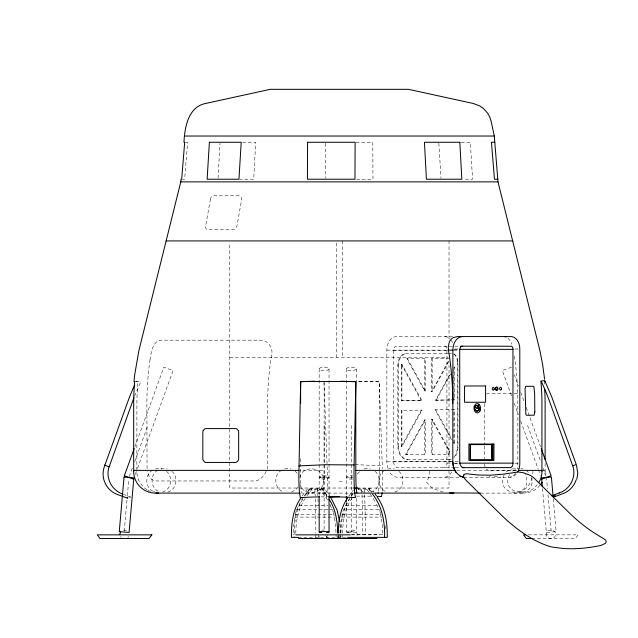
<?xml version="1.0" encoding="UTF-8"?>
<svg xmlns="http://www.w3.org/2000/svg" width="638" height="638" viewBox="0 0 638 638"><rect width="100%" height="100%" fill="white"/><g stroke="black" fill="none" stroke-linecap="round" stroke-linejoin="round"><path stroke-width="0.48" stroke-dasharray="3.19 2.39" d="M295.817 533.185C295.904 520.799 298.217 508.159 305.602 497.895M339.902 533.185L340.636 522.921L342.638 512.17M340.915 533.161C341.171 521.334 342.885 509.14 349.664 499.107M342.598 533.185C342.686 520.799 344.999 508.159 352.383 497.895M454.607 467.662L397.243 467.598A5.838 4.123 -90 0 1 393.694 462.566L393.686 349.632A3.94 2.783 -90 0 1 396.078 346.243L460.74 346.187M401.246 365.327L401.294 364.346L401.948 364.346L421.846 400.449L401.246 400.8L401.246 365.327L401.908 365.327L401.948 364.346M444.718 346.187L445.204 346.235A2.831 2.002 -90 0 1 446.927 348.667L446.919 464.001A4.187 2.959 -90 0 1 444.367 467.606L443.761 467.662M218.068 178.249L219.958 143.239M532.762 474.162L532.913 471.322M544.326 384.1L544.445 381.931M429.462 471.322L428.776 476.961L426.647 482.392L430.706 486.722L433.314 488.596L443.155 492.073M124.266 531.063L127.018 499.594M127.361 495.654L128.828 478.939M356.961 535.481C358.66 529.899 349.241 527.865 347.798 533.129M326.776 494.641L326.361 497.409L328.123 497.273M149.978 360.007C151.246 353.141 152.075 342.67 159.843 340.19L260.041 340.19C267.737 339.855 273.71 347.925 271.533 355.23A216.681 153.216 90 0 0 267.665 403.535L267.665 467.415L267.21 469.042M295.721 512.593L293.281 528.782L293.097 534.668L294.15 534.668M532.028 477.854C530.058 486.507 521.98 493.908 512.8 493.102M295.841 512.17L296.423 510.504M448.163 454.695L449.296 451.441L431.503 419.174L432.165 419.174L449.95 451.441L448.817 454.695L431.503 454.695L431.503 419.174M342.909 511.333L343.555 509.698M134.881 446.752L163.838 367.193L173.097 370.566L137.329 468.834M129.291 476.522L132.329 468.172M134.698 461.673L147.864 425.498M135.288 474.449L136.995 469.775M134.618 395.975L140.647 381.979L136.293 381.548L135.455 381.995L135.806 382.529M299.796 477.511C302.707 464.169 324.176 467.016 323.546 480.645C324.176 494.275 302.707 497.13 299.796 483.787M504.243 474.584C494.235 498.158 535.242 498.158 525.241 474.584M509.563 474.584C499.387 494.984 536.263 499.865 531.701 477.511M296.582 510.097L300.426 502.082M327.629 535.481L326.369 537.475M266.237 471.322C264.124 475.605 260.735 479.8 255.87 480.956L155.337 480.956C150.656 480.414 148.152 475.493 147.37 471.322M349.688 497.895L343.738 509.284L379.02 509.284M401.27 446.528L421.367 410.122L422.029 410.122L401.924 446.528L401.246 446.074L401.246 410.473L422.029 410.122M448.953 361.347L432.165 391.756L431.503 391.756L448.777 360.478M408.001 454.695L405.616 454.36L424.669 419.868L425.323 419.868L425.323 454.695L407.339 454.695M454.503 399.866L453.849 399.866L453.849 367.01L454.503 367.01L454.503 399.866L435.531 400.193L450.556 372.967M405.616 454.36L406.278 454.36L425.323 419.868M436.185 400.193L450.747 373.82M453.57 368.708L454.503 367.01M302.883 499.107C295.298 510.352 294.046 524.213 294.126 537.387M301.622 499.969L302.898 497.895M515.608 473.229L512.896 476.219L509.754 477.272M302.173 495.941L307.683 488.628L324.2 488.628L329.71 495.941M304.876 495.941L310.387 488.628M348.962 495.941L353.444 489.936M351.658 495.941L353.085 493.9M304.246 495.878L308.999 489.665L308.999 488.628M306.958 495.878L311.711 489.665L311.711 488.628M351.044 495.878L353.221 492.943M357.288 473.954L361.236 470.15M298.273 486.706L296.351 489.218L291.646 492.058M489.083 477.272L490.064 476.084M127.887 537.475L128.661 536.566M152.665 470.15C144.794 474.409 144.794 486.89 152.665 491.148M512.737 471.107L516.9 468.938L519.244 468.627M157.937 470.15C149.101 474.776 150.48 489.362 160.13 492.058M281.709 470.15C272.881 474.776 274.26 489.362 283.902 492.058M384.897 470.15C376.069 474.776 377.449 489.362 387.091 492.058M506.165 472.072L508.677 470.15L511.604 468.938M486.539 394.093L488.006 393.447L518.415 393.518M162.562 492.058C172.188 489.346 173.544 474.784 164.748 470.15M371.133 492.058C380.75 489.346 382.114 474.784 373.318 470.15M167.866 492.058C177.516 489.362 178.895 474.776 170.059 470.15M394.834 492.058C404.476 489.362 405.856 474.776 397.027 470.15M511.588 367.193L502.329 370.566L511.867 396.772M155.584 468.938L158.71 468.523L161.837 468.938M364.146 468.938L367.273 468.523L370.399 468.938M160.856 468.938L163.998 468.523L167.132 468.938M284.636 468.938L287.778 468.523L290.912 468.938M387.824 468.938L390.958 468.523L394.101 468.938M512.386 468.834L517.881 468.938M401.246 400.8L421.846 400.449M435.531 400.193L452.884 399.882M451.497 439.71L435.052 409.875L454.503 409.54L454.503 443.968L453.849 443.968L453.849 409.54L454.503 409.54M123.381 530.13L125.758 530.13L127.887 531.135M321.863 530.13L324.24 530.13M185.546 142.266L187.636 142.266L184.637 179.222L182.604 179.222M242.655 142.266L255.702 142.266L253.701 179.222L239.832 179.222M356.06 142.266L372.791 142.266L372.967 179.222L356.379 179.222M461.202 142.266L470.326 142.266L472.567 179.222L463.531 179.222M452.629 336.577L396.445 336.577A13.565 9.594 -90 0 0 386.851 350.142L386.851 461.808A15.464 10.934 -90 0 0 387.681 467.726M454.742 349.034L458.682 349.034M514.866 349.034L519.803 349.034M453.857 349.353L458.786 349.353M386.851 350.142L446.983 350.142M393.646 350.461L447.86 350.461M453.777 350.461L459.687 350.461M447.693 353.604L405.999 353.604A11.564 8.174 90 0 0 397.825 365.167L397.825 446.225A13.302 9.403 -90 0 0 407.227 459.527L449.607 459.527A11.771 8.326 -90 0 0 451.76 459.129M448.355 353.604L451.664 353.604M229.776 357.264L448.211 357.264M449.359 358.444L431.503 358.444L431.503 391.756M453.809 354.21A7.927 5.606 -90 0 1 457.271 361.531L457.925 361.531L457.925 447.756A11.771 8.326 -90 0 1 453.762 457.948M397.825 365.167L398.487 365.167A11.564 8.174 -90 0 1 406.661 353.604M134.243 381.5L137.896 381.5L136.907 398.67L136.859 470.389M424.669 391.022L425.323 391.022L425.323 358.444L406.709 358.444L424.669 391.022L424.669 358.444M435.052 409.875L435.714 409.875L451.218 438.003M401.246 410.473L401.908 410.473L401.924 446.528M401.246 446.074L401.908 446.074M397.825 446.225L398.487 446.225A13.302 9.403 -90 0 0 407.889 459.527M454.009 457.095A11.771 8.326 -90 0 0 457.271 447.756L457.925 447.756M449.296 451.441L449.95 451.441M393.646 461.489L459.687 461.489M386.851 461.808L452.892 461.808M446.959 463.14L452.876 463.14M453.857 463.14L458.786 463.14M454.742 463.459L458.682 463.459M514.866 463.459L518.814 463.459M455.181 467.662L460.516 467.662M516.732 470.262L488.237 470.262L486.268 469.113M297.515 470.389L324.152 470.389M456.68 470.389L517.067 470.389M541.63 470.389L545.123 470.389M458.905 477.272L397.785 477.272A15.464 10.934 -90 0 1 389.108 471.227M463.834 477.272L510.025 477.272A13.821 9.769 -90 0 0 516.94 473.229M339.4 481.499L342.255 481.499M352.543 488.022L229.776 488.022L229.776 242.903M357.272 488.022L449.024 488.022L449.024 365.183M357.168 488.628L370.981 488.628L373.565 491.914M308.999 489.665L322.876 489.665L327.629 495.878M358.309 489.665L369.657 489.665L371.723 492.289M306.423 492.943L325.46 492.943M353.604 493.102L301.87 493.102A21.867 1.26 -90 0 1 300.602 471.322L300.602 467.447M480.454 493.102L523.208 493.102M298.791 505.344L327.948 505.344M330.077 505.344L332.589 510.097M345.581 505.344L377.441 505.344M296.941 509.284L328.091 509.284M329.798 509.284L334.073 509.284M295.314 514.316L334.543 514.316M342.104 514.316L381.325 514.316M294.772 517.107L335.022 517.107M341.569 517.107L381.803 517.107M351.618 534.668L384.515 534.668M351.315 534.851L379.69 534.851M528.264 534.851L578.172 534.851L575.364 538.504L533.145 538.504M298.265 537.387L347.216 537.387M355.175 464.647L382.321 465.836M128.645 497.026L130.383 497.233M520.807 468.627L523.16 468.938M494.283 476.139L500.806 477.272M406.342 454.392L407.108 454.607M123.301 494.33L131.101 497.161M363.421 492.058L358.731 489.218L356.809 486.706M153.399 491.451L154.851 492.058M295.091 471.107L297.308 473.332M526.071 470.15L530.011 473.954M318.96 536.566L319.734 537.475M120.478 536.566L121.252 537.475M368.286 488.628L370.861 491.914M369.027 492.289L366.962 489.665L366.962 488.628M321.488 488.628L327.685 496.986M325.627 535.585L327.31 537.77M370.287 493.916L376.101 503.159M327.549 499.969L320.172 489.665L320.172 488.628M407.371 358.444L425.323 391.022M453.57 442.262L454.503 443.968M401.294 364.346L421.184 400.449M376.651 504.243L378.653 508.502M329.854 504.243L330.38 505.344M379.203 509.698L379.546 510.504M332.749 510.504L333.331 512.17M514.316 374.681L518.407 385.91M520.791 392.466L523.854 400.887M526.238 407.435L540.545 446.752M527.57 425.498L540.737 461.673M543.097 468.172L546.136 476.522M514.252 403.32L518.343 414.556M520.728 421.104L538.097 468.834M538.44 469.775L540.482 475.39M379.849 511.333L380.36 513.016M485.103 466.904L484.425 463.898M333.451 512.593L335.333 522.921L336.066 533.185M380.463 513.446L382.298 524.38L382.872 534.668M339.879 524.197L340.453 533.161M553.298 498.86L556.161 531.614L546.343 532.475L542.523 488.796M546.439 476.969L547.468 488.772M547.986 494.673L551.256 532.044M385.145 525.848L385.376 528.782M147.043 468.619L146.892 403.535A219.217 155.01 -90 0 1 149.978 360.007M438.864 143.239L440.986 178.249M364.545 492.943L364.394 488.628M361.85 492.943L361.698 488.628M324 382.625L324.096 384.993A237.543 14.299 89.1 0 1 324.814 402.977L327.047 463.834M324.096 381.5L324.128 388.957A237.535 13.677 -90 0 1 324.152 403.535L324.152 471.322A21.867 1.26 90 0 1 322.892 493.046M325.276 143.239L325.436 178.249M545.123 463.507L545.123 471.322M484.29 403.535L484.29 444.925M484.29 445.914L484.29 458.722M457.271 361.531L457.271 447.756M449.024 240.917L449.024 339.36M432.165 358.444L432.165 391.756M432.165 419.174L432.165 454.695M424.669 419.868L424.669 454.695M401.908 365.327L401.908 400.8M398.487 365.167L398.487 446.225M379.339 470.389L379.339 403.535A237.543 13.677 90 0 0 379.291 384.1L379.275 381.5L357.639 381.5L379.163 381.859L379.267 384.22A237.543 14.299 89.1 0 1 379.977 402.203L382.321 465.907A21.676 1.308 89.1 0 1 382.409 468.643M369.657 488.628L369.657 489.665M358.492 488.628L358.492 489.665M356.251 368.876L356.251 380.83M356.251 498.294L356.251 532.044M351.323 425.498L351.323 495.654M351.323 496.643L351.323 532.044M346.394 368.876L346.394 495.311M346.394 502.265L346.394 532.044M342.582 535.577L342.582 537.387M342.255 240.917L342.255 357.264M340.907 535.569L340.907 537.387M340.461 535.569L340.461 537.387M339.887 534.668L339.887 537.387M338.786 534.668L338.786 537.387M338.212 535.569L338.212 537.387M337.757 535.569L337.757 537.387M336.537 242.903L336.537 357.264M336.074 534.668L336.074 537.387M329.041 368.876A4.929 1.683 0 0 1 321.648 370.335A4.929 1.683 0 0 1 321.648 367.416A4.929 1.683 0 0 1 329.041 368.876L329.041 495.311M324.112 425.498L324.112 530.074M322.876 488.628L322.876 489.665M319.183 368.876L319.183 463.499M319.183 464.496L319.183 495.311M318.529 534.668L318.529 537.387M317.612 488.628L317.764 492.943A63.696 3.668 90 0 1 317.891 495.878M315.826 534.668L315.826 537.387M314.909 488.628L315.052 492.943A63.696 3.668 90 0 1 315.18 495.878M300.602 458.594L300.602 466.458M379.339 471.322A21.867 1.26 90 0 1 378.398 492.337M150.393 491.427A21.867 21.828 -90 0 1 147.817 490.175M147.003 489.681A21.867 21.828 -90 0 1 136.803 471.322M537.411 484.585A21.867 21.828 -90 0 1 520.026 493.046M545.171 471.322A21.867 21.828 -90 0 1 544.629 476.044M539.995 485.319A21.867 21.828 -90 0 1 523.208 493.046M451.098 459.129A11.771 8.326 -90 0 1 448.945 459.527M453.777 353.875A7.927 5.606 -90 0 1 457.925 361.531M514.388 356.187A232.607 164.476 -90 0 1 517.841 403.535L517.841 463.459A13.454 6.89 -90 0 1 517.282 468.747M508.031 338.244A11.755 5.838 73.9 0 1 511.899 344.249M327.158 466.657A21.867 1.316 89.1 0 1 326.776 494.594M356.451 496.149A175.187 59.613 -2.1 0 1 372.576 496.228M382.21 491.228A22.027 1.324 89.1 0 0 382.529 482.575L382.545 479.912A21.676 1.308 89.1 0 0 382.481 471.458M352.599 479.074A4.929 1.683 0 0 1 346.394 477.447A4.929 1.683 0 0 1 352.599 475.82M352.599 477.862A4.929 0.431 0 0 1 346.394 477.447A4.929 0.431 0 0 1 352.599 477.033M321.05 496.874A175.187 59.82 1.2 0 1 327.717 496.827M444.941 336.577A12.457 8.812 -90 0 1 450.308 339.153M451.17 340.229A12.457 8.812 -90 0 1 452.573 342.805M451.736 471.865A13.821 9.769 -90 0 1 443.984 477.272M315.3 498.924A63.696 3.668 90 0 1 315.499 505.344L315.603 509.284A21.405 1.228 -90 0 1 315.698 514.316L315.73 517.107A92.502 5.327 90 0 1 315.826 533.185M318.003 498.924A63.696 3.668 90 0 1 318.202 505.344M364.633 494.889A63.696 3.668 90 0 1 364.984 505.344L365.096 509.284A21.405 1.228 -90 0 1 365.183 514.316L365.215 517.107A92.502 5.327 90 0 1 365.311 534.668M361.937 494.889A63.696 3.668 90 0 1 362.288 505.344L362.4 509.284A21.405 1.228 -90 0 1 362.488 514.316L362.52 517.107A92.502 5.327 90 0 1 362.615 534.668M546.28 533.129C544.581 538.719 553.999 540.753 555.443 535.481C557.141 529.899 547.723 527.865 546.28 533.129M210.428 199.168L205.58 226.378A4.506 2.56 -73 0 0 205.827 228.181L205.962 228.484A4.769 3.023 -71.8 0 0 207.246 229.632L233.141 229.632A4.299 3.23 -68.5 0 0 235.581 228.524L236.985 225.852L241.635 199.527A3.645 2.743 -68.5 0 0 241.387 197.254L239.17 195.794L213.291 195.794A3.764 2.385 -71.8 0 0 212.334 196.049L211.242 197.118A3.246 1.842 -73 0 0 210.428 199.168M321.648 478.907A4.929 1.683 0 0 0 329.041 477.447A4.929 1.683 0 0 0 321.648 475.988A4.929 1.683 0 0 0 321.648 478.907M320.627 477.75A4.929 0.431 0 0 0 328.873 477.559A4.929 0.431 0 0 0 322.836 477.033A4.929 0.431 0 0 0 320.627 477.75M347.838 370.072A4.929 1.683 0 0 0 356.084 369.314A4.929 1.683 0 0 0 350.047 367.249A4.929 1.683 0 0 0 347.838 370.072M347.838 532.347A4.929 0.431 0 0 0 356.084 532.156A4.929 0.431 0 0 0 350.047 531.629A4.929 0.431 0 0 0 347.838 532.347"/><path stroke-width="0.96" d="M338.22 533.161C338.395 520.895 340.453 508.326 347.614 498.047M460.492 346.187L511.253 346.235A2.831 2.002 -90 0 1 512.968 348.667L512.96 464.001A4.187 2.959 -90 0 1 510.416 467.606L462.079 467.662M133.677 471.322L133.677 403.535A237.543 237.153 -90 0 1 134.474 384.1L134.714 381.5L133.996 381.5L134.746 374.426L138.917 350.477L180.793 181.87L181.009 179.222L181.686 179.222L184.685 142.266L183.983 142.266C184.629 127.696 188.154 106.897 205.484 103.492L270.329 89.32L408.472 89.32L473.308 103.492L479.529 105.82L483.205 108.308L487.663 113.237L489.793 117.129L491.132 121.364L494.306 136.03L497.999 181.87L539.884 350.477L542.675 364.8L544.597 379.259M119.824 534.309L120.478 532.044M127.289 497.177L127.696 498.246L117.599 494.57A21.867 21.78 83.5 0 1 104.361 466.601L127.369 402.889A237.543 236.618 83.5 0 1 134.698 384.897M576.8 479.226L577.797 473.635L576.521 465.246M134.203 448.618L124.322 475.765L133.581 479.13M133.908 397.785L108.468 468.794A21.891 21.804 83.5 0 0 122.456 493.971M476.833 408.24L479.138 404.436M300.825 498.047C292.802 509.515 291.255 523.782 291.414 537.387L298.512 537.387M544.374 381.771L544.988 381.189L544.645 380.655L541.048 380.95L542.156 383.31A237.543 237.089 -76.1 0 1 549.517 401.302L573.371 467.734A21.692 21.652 -76.1 0 1 572.836 479.002L571.792 481.666A22.027 21.987 -76.1 0 1 559.398 492.959M572.796 465.748L576.25 464.496L551.75 396.995L544.988 381.189M541.845 479.13L551.104 475.765L541.231 448.618M551.647 495.782L559.398 492.959M462.71 346.187L462.127 346.243A3.94 2.783 -90 0 0 459.727 349.632L459.743 462.566A5.838 4.123 -90 0 0 463.292 467.598L464.049 467.662M329.878 497.146L331.64 497.018A175.187 59.613 -2.1 0 1 339.272 496.619M298.887 465.907L325.811 464.727L354.106 464.935M314.741 381.205L300.713 381.691L300.65 384.052A237.432 13.669 -90 0 0 300.227 402.036L298.839 476.977A21.971 1.268 -90 0 0 299.653 493.692M184.486 136.03L494.306 136.03M494.809 142.266L491.459 142.266L494.458 179.222L497.792 179.222M180.793 181.87L497.999 181.87M166.111 240.917L512.681 240.917M459.775 349.353L513 349.353M447.964 350.142L452.892 350.142A13.565 9.594 -90 0 1 462.486 336.577M475.597 406.589A2.855 2.018 -90 0 0 475.35 407.251L474.935 407.251L480.334 409.843M459.775 463.14L513 463.14M133.677 470.389L298.672 470.389M355.805 470.389L455.03 470.389M518.606 470.389L541.933 470.389M353.5 488.022L356.77 488.022M354.473 488.628L356.379 488.628M299.98 493.102L155.584 493.102A21.867 21.828 -90 0 1 133.621 471.322M354.289 493.102L371.779 493.102M372.783 493.102L453.897 493.102M480.454 493.102L449.559 492.911M295.737 534.851L350.366 534.851M525.409 534.851L523.551 534.851L526.358 538.504L532.299 538.504M347.614 537.387L387.242 537.387C387.489 523.351 385.631 508.677 377.178 496.986M298.544 538.504L376.891 538.504M340.572 381.205L355.916 381.739L355.852 384.1A237.543 13.677 90 0 0 355.43 402.092L354.09 465.788A21.867 1.26 90 0 0 354.848 493.708L355.462 497.616L350.629 497.329A175.187 59.82 1.2 0 0 328.674 496.827M377.281 496.356L381.54 496.555L381.947 493.868A22.027 1.324 89.1 0 0 382.09 492.711M504.435 336.577L506.213 337M463.459 477.144C456.664 475.709 452.797 468.316 452.805 461.808L452.892 350.142M104.425 465.102L109.042 466.785M474.162 406.629L475.35 407.251M375.064 493.9L376.492 495.941M372.369 493.9C382.162 506.181 385.073 522.059 384.547 537.387M331.058 498.047L337.191 510.336L339.504 521.222M328.993 499.107C335.771 509.14 337.494 521.334 337.741 533.161M299.653 493.708L300.275 497.64L304.972 497.353A175.187 59.82 1.2 0 1 319.144 496.906M540.904 381.5L541.144 384.1A237.543 237.153 -90 0 1 541.933 403.535L541.933 471.322M553.122 496.874L551.384 477.017L541.566 477.878L542.348 486.81M545.123 459.575L545.123 403.535A237.543 237.153 -90 0 0 544.669 388.957M492.831 444.04L492.831 460.333M491.587 444.598L491.587 459.775M470.389 444.598L470.389 459.775M346.394 496.308L346.394 501.269M329.041 496.308L329.041 532.044M319.183 496.308L319.183 532.044M357.073 493.046A21.867 1.26 90 0 1 355.805 471.322L355.805 403.535A237.543 13.677 -90 0 1 355.852 384.1L355.868 381.5L300.665 381.5L300.65 384.076A237.543 13.677 -90 0 0 300.602 403.535M378.238 492.879A21.867 1.26 90 0 1 378.071 493.046M452.805 403.535A235.534 166.542 -90 0 0 448.522 350.477L448.259 346.633L449.383 341.888A12.959 10.407 66.1 0 1 453.315 337.614L457.478 336.577L510.99 336.577A12.457 8.812 -90 0 1 519.803 349.034L519.803 463.459A13.821 9.769 -90 0 1 517.777 471.865M158.766 493.046A21.867 21.828 -90 0 1 155.911 492.879M541.989 471.322A21.867 21.828 -90 0 1 539.006 482.216M542.188 482.216A21.867 21.828 -90 0 1 540.593 484.585M495.83 388.303A1.555 1.101 -90 0 1 497.169 387.21A1.555 1.101 -90 0 1 497.951 389.108A1.555 1.101 -90 0 1 496.603 390.209M496.109 389.81A1.555 1.101 -90 0 1 495.79 388.709M475.948 406.039A2.855 2.018 -90 0 1 478.899 406.605A2.855 2.018 -90 0 1 478.245 410.712A2.855 2.018 -90 0 1 475.414 409.436M319.351 532.156A4.929 0.431 0 0 1 322.429 531.637A4.929 0.431 0 0 1 328.578 531.861A4.929 0.431 0 0 1 326.576 532.419M321.648 532.419A4.929 0.431 0 0 1 319.845 532.259M576.17 479.832A21.867 21.82 -76.1 0 1 562.708 493.732L554.669 496.715L555.012 496.468A175.187 6.053 -19.9 0 0 552.205 495.814M463.834 477.272A15.464 10.934 -90 0 1 462.406 477.144M461.003 476.745A15.464 10.934 -90 0 1 459.647 476.1M456.098 472.742A15.464 10.934 -90 0 1 452.892 461.808M307.58 142.266L307.412 179.222L354.959 179.222L355.127 142.266L307.58 142.266M534.819 411.996L534.118 415.202L526.318 415.234L525.848 414.485L525.058 388.821L525.656 386.333L533.44 386.309L533.966 386.971L534.636 393.813L534.819 411.996M209.376 142.266L207.135 179.222L238.963 179.222L241.204 142.266L209.376 142.266M124.043 477.017L119.266 531.614L129.083 532.475L133.86 477.878L124.043 477.017M463.754 474.975L463.539 476.315A15.296 4.043 33.3 0 0 466.984 481.196L500.798 514.515A235.534 166.542 -90 0 0 534.022 539.876L541.63 543.488A12.959 1.515 22.1 0 0 548.058 545.913L551.822 547.045L563.234 548.481A197.166 114.385 -45.4 0 0 601.052 545.386L605.334 543.393A11.755 4.801 4.5 0 0 605.909 540.801A11.851 4.849 4.5 0 0 604.888 539.485L602.033 537.635A232.607 164.476 90 0 1 568.769 512.338L534.006 478.077A13.454 7.608 15.4 0 0 530.09 475.278L523.375 472.734L518.271 471.976L503.597 474.138L490.415 475.214L477.822 475.015L466.944 473.755L464.95 474.042L463.754 474.975M203.235 430.459L203.059 430.897A3.477 2.632 -90 0 0 202.82 432.325L202.82 458.658A3.525 2.672 -90 0 0 203.059 460.102L204.742 462.151A4.402 3.334 -90 0 0 205.93 462.438L235.637 462.438A4.713 4.051 -90 0 0 237.591 461.29L237.846 460.987A4.139 3.557 -90 0 0 238.66 459.185L238.66 431.974A3.158 2.719 -90 0 0 238.421 430.682L236.73 428.856A3.9 3.349 -90 0 0 235.526 428.6L205.883 428.6A4.338 3.286 -90 0 0 204.71 428.88L203.235 430.459M151.884 534.851L149.077 538.504L100.062 538.504L97.255 534.851L151.884 534.851M459.839 142.266L424.43 142.266L426.423 179.222L461.832 179.222L459.839 142.266M485.574 385.982L464.56 385.982L464.56 402.259L485.574 402.259L485.574 385.982M493.932 444.04L468.898 444.04L468.898 460.333L493.932 460.333L493.932 444.04M491.826 444.598L470.142 444.598L470.142 459.775L491.826 459.775L491.826 444.598M479.935 410.92A4.649 3.286 -90 0 0 477.543 403.607A4.649 3.286 -90 0 0 474.257 410.186A4.649 3.286 -90 0 0 479.935 410.92M501.261 389.635A1.372 0.965 -90 0 0 500.822 387.346A1.372 0.965 -90 0 0 499.642 389.021A1.372 0.965 -90 0 0 501.261 389.635M494.115 389.411A1.356 0.957 -90 0 0 493.286 387.378A1.356 0.957 -90 0 0 492.448 389.411A1.356 0.957 -90 0 0 494.115 389.411M478.484 409.883A2.855 2.018 -90 0 0 477.017 405.393A2.855 2.018 -90 0 0 474.999 409.436A2.855 2.018 -90 0 0 478.484 409.883M497.353 389.483A1.555 1.101 -90 0 0 496.396 387.154A1.555 1.101 -90 0 0 495.447 389.483A1.555 1.101 -90 0 0 497.353 389.483"/></g></svg>
